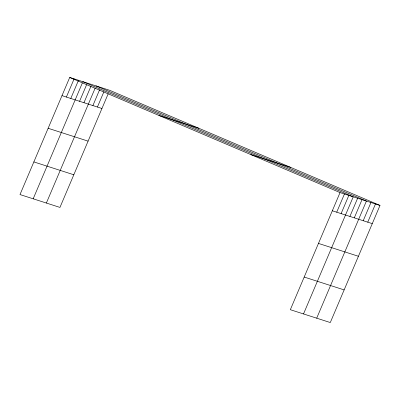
<?xml version="1.0" encoding="UTF-8"?>
<svg xmlns="http://www.w3.org/2000/svg" width="400" height="400" viewBox="0 0 400 400"><rect width="100%" height="100%" fill="white"/><g stroke="black" fill="none" stroke-linecap="round" stroke-linejoin="round"><path stroke-width="0.6" d="M380 205.435L340.045 192.585L290.33 309.7L330.285 322.55L380 205.435L109.67 90.3L69.715 77.45L20 194.565L59.955 207.415L108.22 93.71M66.385 97.055L74.11 78.86M70.78 98.47L78.505 80.275M33.185 198.805L82.415 82.825M79.57 101.295L86.57 84.81M83.965 102.71L90.965 86.22M46.37 203.045L95.12 88.205M92.89 105.58L99.645 89.66M97.42 107.035L103.935 91.685M336.715 212.19L344.44 194M341.11 213.605L348.835 195.41M303.515 313.94L353.23 196.825L82.9 81.69M349.9 216.43L357.625 198.24M354.3 217.845L362.02 199.65M316.7 318.18L366.415 201.065L96.085 85.93M363.22 220.715L370.945 202.52M367.75 222.17L375.47 203.98M158.92 115.445L198.88 128.295M250.835 154.59L290.79 167.44M61.99 95.64L101.945 108.49M332.32 210.78L372.28 223.63M48.135 128.285L88.09 141.135M318.465 243.42L358.42 256.275M33.855 161.92L73.81 174.77M304.19 277.055L344.145 289.905M69.715 77.45L340.045 192.585"/></g></svg>
